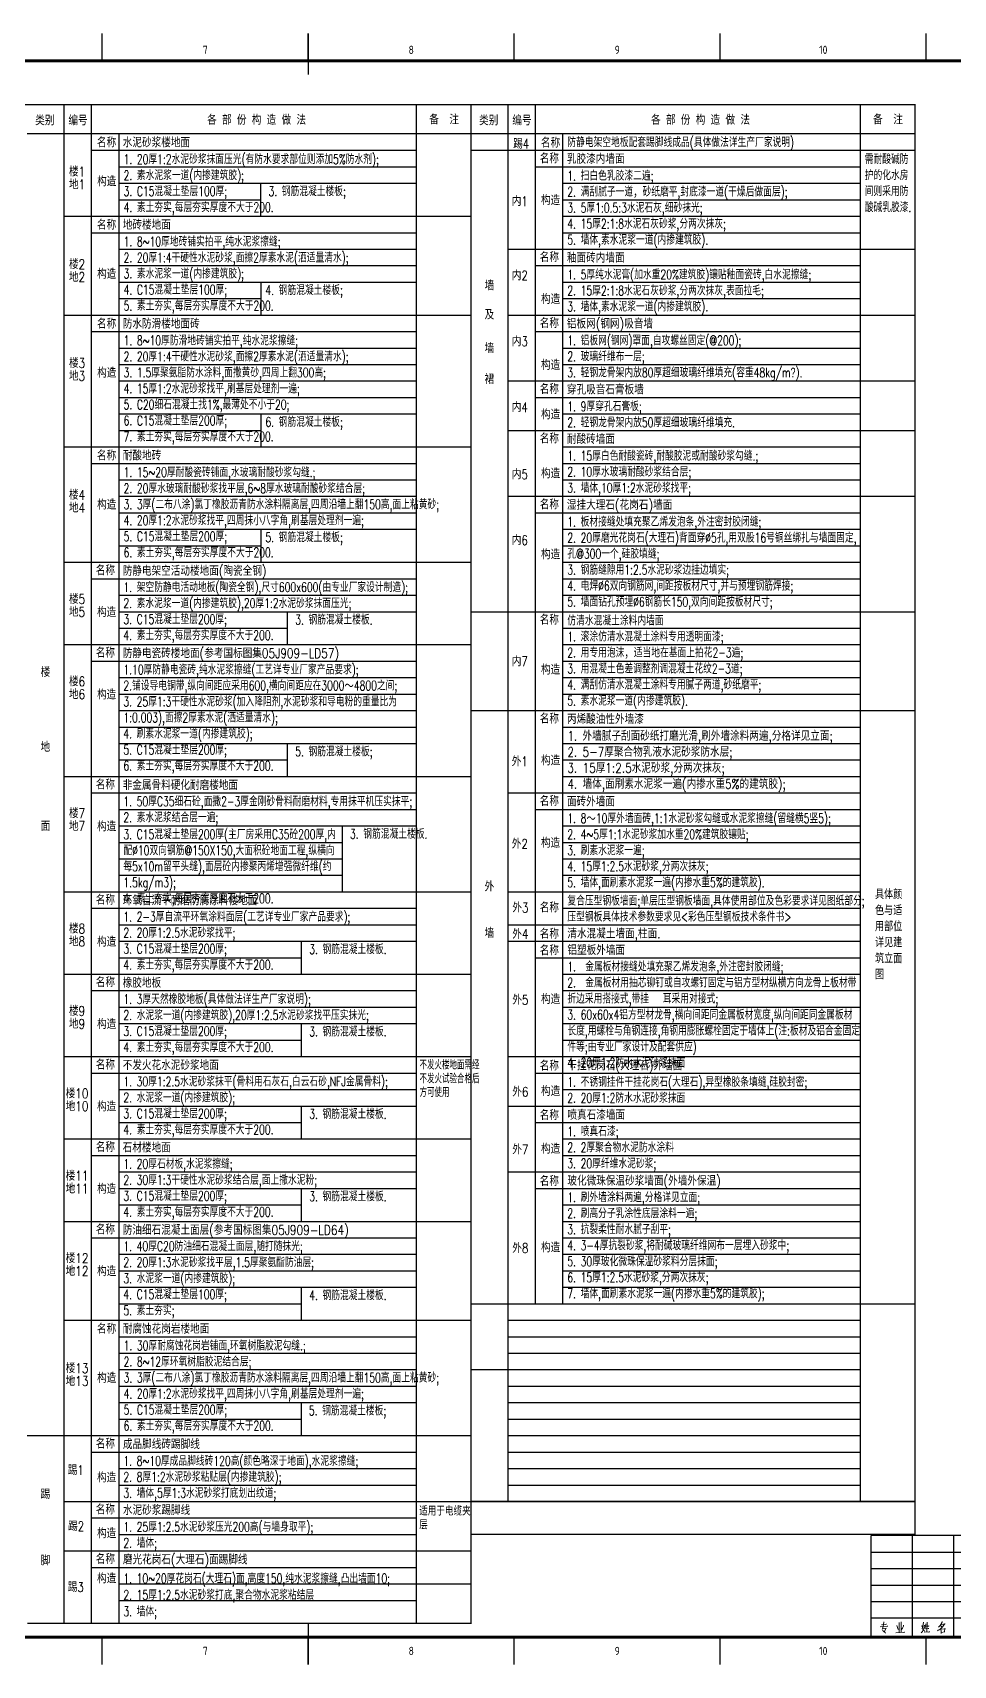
# Model space of a CAD drawing. Extents: x 93518 to 937116, y -359949 to 58022.
# Drawn here: x 727487 to 761008, y -42141 to 17309 of the extents above; entities that cross this region are included whole.
import ezdxf
from ezdxf.enums import TextEntityAlignment as Align

# ---------------------------------------------------------------- set-up
doc = ezdxf.new("R2010")
doc.units = 0
doc.header["$LTSCALE"] = 1000
doc.header["$MEASUREMENT"] = 0
doc.layers.get('0').update_dxf_attribs({"linetype": 'CONTINUOUS'})
for name, color, linetype in [('HQ2', 7, 'CONTINUOUS'), ('PUB_TEXT', 7, 'CONTINUOUS'), ('工程做法表', 251, 'CONTINUOUS')]:
    doc.layers.add(name, color=color, linetype=linetype)
doc.styles.add('BIGFONT', font='geditxt.shx', dxfattribs={"bigfont": 'hztxt.shx'})
doc.styles.add('HZ', font='geditxt.shx', dxfattribs={"width": 0.8, "bigfont": 'dxt.shx'})
doc.styles.get("Standard").update_dxf_attribs({"font": 'GBENOR', "bigfont": 'GBCBIG'})
doc.styles.add('TK', font='geditxt.shx', dxfattribs={"width": 0.75, "bigfont": 'dxt.shx'})

# ---------------------------------------------------------------- blocks, each defined once
blk = doc.blocks.new('GEDI_WK_A11')
at = {"color": 3}
for p, q in [((450, 584), (450, 594)), ((525, 584), (525, 594)), ((600, 584), (600, 594)), ((675, 584), (675, 594)), ((750, 584), (750, 594)), ((450, 0), (450, 10)), ((525, 0), (525, 10)), ((600, 0), (600, 10)), ((675, 0), (675, 10)), ((750, 0), (750, 10))]:
    blk.add_line(p, q, dxfattribs=at)
for points, const_width in [([(0, 0), (1050, 0), (1050, 594), (0, 594)], 0.1), ([(25, 10), (1040, 10), (1040, 584), (25, 584)], 1)]:
    blk.add_lwpolyline(points, close=True, dxfattribs=dict(at, const_width=const_width))
for points in [[(525, 579, 0.5, 0.5, 0), (525, 594, 0.5, 0.5, 0)], [(525, 0, 0.5, 0.5, 0), (525, 15, 0.5, 0.5, 0)]]:
    blk.add_lwpolyline(points, format="xyseb", dxfattribs=at)
for s, p in [('7', (487.5, 588)), ('8', (562.5, 588)), ('9', (637.5, 588)), ('10', (712.5, 588)), ('7', (487.5, 5)), ('8', (562.5, 5)), ('9', (637.5, 5)), ('10', (712.5, 5))]:
    blk.add_text(s, height=3, dxfattribs=at).set_placement(p, align=Align.MIDDLE)
blk = doc.blocks.new('GEDI_HQ2_2012')
at = {"layer": 'HQ2', "color": 2}
for p, q in [((0, 37), (-65, 37)), ((-65, 0), (-65, 37)), ((-50, 0), (-50, 37)), ((-35, 0), (-35, 37)), ((-15, 0), (-15, 37)), ((0, 0), (0, 37)), ((-65, 31), (0, 31)), ((-65, 25), (0, 25)), ((-65, 19), (0, 19)), ((-65, 13), (0, 13)), ((-65, 7), (0, 7)), ((0, 0), (0, 7)), ((-65, 0), (0, 0))]:
    blk.add_line(p, q, dxfattribs=at)
at = {"layer": 'HQ2', "color": 7, "lineweight": 0}
for points in [[(-61.84, 3.75), (-58.95, 3.96), (-59.09, 3.99), (-59.26, 3.96)], [(-61.32, 4.51), (-59.5, 4.74), (-59.61, 4.74), (-59.81, 4.67)], [(-60.48, 5.59), (-60.45, 5.32), (-60.68, 4.06), (-60.94, 2.94), (-61, 3), (-59.61, 3.24), (-59.64, 3.34), (-60.33, 1.98)], [(-60.97, 2.42), (-60.62, 2.15), (-60.39, 1.98), (-60.13, 1.81), (-59.99, 1.67), (-59.9, 1.5)], [(-56.1, 1.64), (-52.83, 1.81), (-52.98, 1.84), (-53.3, 1.77)], [(-55.7, 4.3), (-55.3, 3.17), (-55.24, 2.8)], [(-54.89, 5.32), (-54.83, 5.02), (-54.83, 1.71)], [(-54.16, 5.56), (-54.1, 5.29), (-54.16, 1.74)], [(-53.24, 4.44), (-53.3, 3.99), (-53.67, 3.34), (-54.13, 2.66)], [(-45.7, 4.4), (-45.7, 4.26), (-45.81, 3.69), (-45.9, 3.24), (-45.95, 2.94), (-46.07, 2.69), (-46.25, 2.39), (-46.42, 2.12), (-46.62, 1.84), (-46.85, 1.57)], [(-46.82, 3.96), (-45.72, 4.09)], [(-46.04, 5.53), (-46.04, 5.36), (-46.48, 3), (-46.3, 2.9), (-46.1, 2.73), (-45.92, 2.59), (-45.78, 2.42), (-45.7, 2.25)], [(-45.75, 1.81), (-43.72, 1.91), (-43.93, 1.94), (-44.27, 1.88)], [(-45.12, 4.88), (-45.12, 4.64), (-45.26, 3.99), (-45.4, 3.58), (-45.58, 3.21)], [(-45.29, 3), (-44.07, 3.17), (-44.22, 3.17), (-44.36, 3.11)], [(-45.17, 3.96), (-44.02, 4.06), (-44.1, 4.09), (-44.27, 4.06)], [(-44.71, 5.53), (-44.68, 5.32), (-44.74, 1.88)], [(-39.56, 4.64), (-39.47, 4.61), (-38.17, 4.84), (-38.25, 4.91), (-38.49, 4.57), (-38.74, 4.2), (-39.01, 3.89), (-39.3, 3.58), (-39.62, 3.27), (-39.96, 2.97), (-40.34, 2.69), (-40.4, 2.66), (-40.63, 2.52), (-40.86, 2.36)], [(-39.15, 5.7), (-39.18, 5.46), (-39.53, 4.91), (-39.73, 4.57), (-39.96, 4.26), (-40.25, 3.92), (-40.54, 3.69)], [(-39.88, 4.26), (-39.82, 4.23), (-39.5, 3.92), (-39.47, 3.75), (-39.59, 3.99)], [(-39.73, 3.04), (-39.67, 2.94), (-39.62, 2.08), (-39.59, 1.98), (-39.59, 1.37), (-39.62, 1.64), (-39.62, 1.74), (-38.19, 1.91), (-38.22, 1.91), (-38.37, 1.91), (-38.22, 3.17), (-38.17, 3.11), (-38.25, 3.07), (-39.64, 2.87)], [(-27.95, 4.37), (-27.98, 4.2), (-28.44, 3.58), (-28.47, 3.51), (-28.7, 3.21), (-29.11, 2.83), (-29.31, 2.66), (-29.51, 2.49)], [(-28.5, 5.49), (-28.53, 5.26), (-28.76, 4.74), (-28.96, 4.33), (-29.2, 3.99)], [(-28.99, 1.61), (-26.79, 1.77), (-26.93, 1.77), (-27.25, 1.74)], [(-28.73, 4.81), (-27.89, 4.91)], [(-28.62, 2.66), (-28.47, 2.22), (-28.47, 2.01), (-28.5, 2.29)], [(-28.53, 4.78), (-28.33, 4.26)], [(-27.57, 3.27), (-28.5, 3.14)], [(-28.07, 2.94), (-27.95, 2.42), (-28.01, 2.15), (-28.01, 2.52)], [(-28.01, 4.13), (-26.85, 2.83), (-26.38, 2.83), (-26.85, 2.87), (-27.08, 3.11)], [(-27.43, 5.49), (-27.4, 5.32), (-27.75, 4.37)], [(-27.34, 2.9), (-27.34, 2.66), (-27.69, 1.71)], [(-27.6, 4.71), (-26.56, 4.88)], [(-27.28, 4.67), (-27.02, 4.13)], [(-22.07, 4.64), (-21.98, 4.61), (-20.68, 4.84), (-20.76, 4.91), (-20.99, 4.57), (-21.26, 4.2), (-21.52, 3.89), (-21.81, 3.58), (-22.12, 3.27), (-22.47, 2.97), (-22.85, 2.69), (-22.91, 2.66), (-23.14, 2.52), (-23.37, 2.36)], [(-21.66, 5.7), (-21.69, 5.46), (-22.04, 4.91), (-22.24, 4.57), (-22.47, 4.26), (-22.76, 3.92), (-23.05, 3.69)], [(-22.39, 4.26), (-22.33, 4.23), (-22.01, 3.92), (-21.98, 3.75), (-22.1, 3.99)], [(-22.24, 3.04), (-22.18, 2.94), (-22.12, 2.08), (-22.1, 1.98), (-22.1, 1.37), (-22.12, 1.64), (-22.12, 1.74), (-20.71, 1.91), (-20.74, 1.91), (-20.88, 1.91), (-20.74, 3.17), (-20.68, 3.11), (-20.76, 3.07), (-22.15, 2.87)], [(-11.41, 5.19), (-11.35, 4.84), (-11.32, 4.09), (-11.29, 3.31), (-11.29, 3.21), (-11.29, 2.66), (-11.29, 1.94), (-11.29, 2.18), (-10.17, 2.39), (-9.93, 2.15), (-9.87, 2.46), (-9.87, 2.87), (-9.84, 3.65), (-9.82, 4.47), (-9.82, 5.15), (-9.79, 5.05), (-11.32, 4.81)], [(-11.29, 3.58), (-10.17, 3.79), (-10.28, 3.82), (-10.54, 3.69)], [(-6.17, 2.63), (-4.37, 2.9), (-4.46, 2.94), (-4.57, 2.83)], [(-5.5, 2.42), (-5.53, 2.25), (-5.76, 1.91), (-5.97, 1.67), (-6.17, 1.5)], [(-6.08, 4.57), (-4.37, 4.78)], [(-5.62, 5.49), (-5.56, 5.29), (-5.56, 2.73)], [(-5.53, 3.99), (-5.01, 4.09)], [(-5.5, 3.41), (-5.04, 3.51)], [(-5.04, 2.52), (-4.72, 2.12), (-4.72, 1.94), (-4.83, 2.25)], [(-4.8, 5.7), (-4.75, 5.49), (-4.83, 2.83)], [(-4.14, 5.22), (-4.05, 4.84), (-4.05, 4.09), (-4.08, 3.27), (-4.14, 2.76), (-4.28, 2.22), (-4.46, 1.88), (-4.78, 1.37)], [(-4.08, 3.07), (-4.02, 3.07), (-3.56, 3.17)], [(-4.05, 4.81), (-3.18, 4.98), (-3.27, 5.08), (-3.27, 4.03), (-3.27, 3.96), (-3.24, 2.42), (-3.27, 1.84), (-3.3, 1.5), (-3.33, 1.4), (-3.76, 1.84), (-3.36, 1.54)], [(-4.02, 3.96), (-3.53, 4.06)]]:
    blk.add_lwpolyline(points, dxfattribs=at)
blk.add_text('112233', height=0.0001).set_placement((-22.1, 1.74))
blk = doc.blocks.new('A$C7DF8697A')
for name, p in [('GEDI_WK_A11', (0, 0)), ('GEDI_HQ2_2012', (795, 10))]:
    blk.add_blockref(name, p)
at = {"style": 'TK', "width": 0.85}
for tag, height, p in [('PROJECTNAME', 4.75, (985, 44)), ('PHASE', 4, (1027, 44)), ('DRAWINGNAME', 4.75, (995, 31))]:
    blk.add_attdef(tag, text='', height=height, dxfattribs=at).set_placement(p, align=Align.MIDDLE_CENTER)
for tag, p, height in [('APPROVE', (872, 32.75), 3.5), ('DESIGN', (917, 32.75), 3.5), ('REVIEW1', (872, 25.75), 3.5), ('DRAW', (917, 25.75), 3.5), ('REVIEW2', (872, 18.75), 3.5), ('PROPORTION', (917, 18.75), 3.5), ('DRAWINGNUMBER', (967, 18.5), 4), ('CHECK', (872, 11.75), 3.5), ('DATE', (917, 11.75), 3.5), ('VERSION', (1033, 11.75), 3.5)]:
    blk.add_attdef(tag, p, '', height=height, dxfattribs=at)

msp = doc.modelspace()

# ---------------------------------------------------------------- linework, layer by layer
at = {"layer": '工程做法表'}
for p, q in [((735785.4, 11825.2), (735785.4, 10625.2)), ((735793.2, 8225.2), (735793.2, 7025.2)), ((735793.2, 3425.2), (735793.2, 2225.2)), ((735793.2, -774.8), (735793.2, -1974.8)), ((736757.5, -3774.8), (736757.5, -4974.8)), ((736757.5, -8574.8), (736757.5, -9774.8)), ((738754.5, -11574.8), (738754.5, -13974.8)), ((737268.2, -15774.8), (737268.2, -16974.8)), ((737268.2, -18774.8), (737268.2, -19974.8)), ((737268.2, -21774.8), (737268.2, -22974.8)), ((737268.2, -24774.8), (737268.2, -25974.8)), ((737268.2, -28374.8), (737268.2, -29574.8)), ((737268.2, -32574.8), (737268.2, -33774.8))]:
    msp.add_line(p, q, dxfattribs=at)
at = {"layer": '工程做法表', "const_width": 50}
for points in [[(689522.3, 14688.9), (732976.5, 14688.9)], [(689522.3, 14688.9), (743450.9, 14688.9), (743450.9, -40611.1), (727287.8, -40611.1)], [(689522.3, 14688.9), (743450.9, 14688.9), (743450.9, -40611.1), (727287.8, -40611.1)], [(705685.3, 14688.9), (759614, 14688.9), (759614, -37374.8), (743450.9, -37374.8)], [(705685.3, 14688.9), (759614, 14688.9), (759611.1, -36174.8), (743450.9, -36174.8)], [(727281.4, 13625.2), (743450.9, 13625.2)], [(743444.5, 13625.2), (759614, 13625.2)]]:
    msp.add_lwpolyline(points, dxfattribs=at)
at = {"layer": '工程做法表'}
for points in [[(728619.4, 14688.9), (728619.4, -40611.1)], [(729619.4, 14688.9), (729619.4, -40611.1)], [(741449.6, 14688.9), (741449.6, -40611.1)], [(744783.4, 14688.9), (744783.4, -36174.8)], [(745782.4, 14688.9), (745782.4, -28974.8)], [(757613.6, 14688.9), (757613.6, -36174.8)], [(730619.4, 13625.2), (730619.4, -40611.1)], [(746783.4, 13625.2), (746783.4, -28974.8)], [(729619.4, 13025.2), (741449.6, 13025.2)], [(729619.4, 13025.2), (741449.6, 13025.2)], [(743451.9, 13025.2), (759613.8, 13025.2)], [(730619.4, 12425.2), (741449.6, 12425.2)], [(745783.4, 12425.2), (757613.6, 12425.2)], [(730619.4, 11825.2), (741449.6, 11825.2)], [(746783.4, 11825.2), (757613.6, 11825.2)], [(730619.4, 11225.2), (735785.4, 11225.2)], [(746783.4, 11225.2), (757613.6, 11225.2)], [(728619.4, 10625.2), (743450.9, 10625.2)], [(746783.4, 10625.2), (757613.6, 10625.2)], [(729619.4, 10025.2), (741449.6, 10025.2)], [(746783.4, 10025.2), (757613.6, 10025.2)], [(730619.4, 9425.2), (741449.6, 9425.2)], [(744783.4, 9425.2), (759613.6, 9425.2)], [(730619.4, 8825.2), (741449.6, 8825.2)], [(745783.4, 8825.2), (757613.6, 8825.2)], [(730619.4, 8225.2), (741449.6, 8225.2)], [(746783.4, 8225.2), (757613.6, 8225.2)], [(730619.4, 7625.2), (735793.2, 7625.2)], [(746783.4, 7625.2), (757613.6, 7625.2)], [(728619.4, 7025.2), (743450.9, 7025.2)], [(744782.4, 7025.2), (759613.4, 7025.2)], [(729619.4, 6425.2), (741449.6, 6425.2)], [(745783.4, 6425.2), (757613.6, 6425.2)], [(730619.4, 5825.2), (741449.6, 5825.2)], [(746783.4, 5825.2), (757613.6, 5825.2)], [(730619.4, 5225.2), (741449.6, 5225.2)], [(746783.4, 5225.2), (757613.6, 5225.2)], [(730619.4, 4625.2), (741449.6, 4625.2)], [(744782.4, 4625.2), (759613.4, 4625.2)], [(730619.4, 4025.2), (741449.6, 4025.2)], [(745783.4, 4025.2), (757613.6, 4025.2)], [(730619.4, 3425.2), (741449.6, 3425.2)], [(746783.4, 3425.2), (757613.6, 3425.2)], [(730619.4, 2825.2), (735793.2, 2825.2)], [(744782.4, 2825.2), (759613.4, 2825.2)], [(728619.4, 2225.2), (743450.9, 2225.2)], [(746783.4, 2225.2), (757613.6, 2225.2)], [(729619.4, 1625.2), (741449.6, 1625.2)], [(746783.4, 1625.2), (757613.6, 1625.2)], [(730619.4, 1025.2), (741449.6, 1025.2)], [(746783.4, 1025.2), (757613.6, 1025.2)], [(730619.4, 425.2), (741449.6, 425.2)], [(744782.4, 425.2), (759612.9, 425.2)], [(730619.4, -174.8), (741449.6, -174.8)], [(745782.4, -174.8), (757613.6, -174.8)], [(730619.4, -774.8), (741449.6, -774.8)], [(746783.4, -774.8), (757613.6, -774.8)], [(730619.4, -1374.8), (735793.2, -1374.8)], [(746783.4, -1374.8), (757613.6, -1374.8)], [(728619.4, -1974.8), (743450.9, -1974.8)], [(746782.4, -1974.8), (757612.6, -1974.8)], [(729619.4, -2574.8), (741449.6, -2574.8)], [(746782.4, -2574.8), (757613.6, -2574.8)], [(730619.4, -3174.8), (741449.6, -3174.8)], [(746782.4, -3174.8), (757613.6, -3174.8)], [(730619.4, -3774.8), (741449.6, -3774.8)], [(743450.9, -3774.8), (759613, -3774.8)], [(730619.4, -4374.8), (736757.5, -4374.8)], [(746783.4, -4374.8), (757613.6, -4374.8)], [(728619.4, -4974.8), (743450.7, -4974.8)], [(746783.4, -4974.8), (757613.6, -4974.8)], [(729619.4, -5574.8), (741449.6, -5574.8)], [(746783.4, -5574.8), (757613.6, -5574.8)], [(730619.4, -6174.8), (741449.6, -6174.8)], [(746783.4, -6174.8), (757613.6, -6174.8)], [(730619.4, -6774.8), (741449.6, -6774.8)], [(746783.4, -6774.8), (757613.6, -6774.8)], [(730619.4, -7374.8), (741449.6, -7374.8)], [(743450.9, -7374.8), (759612.8, -7374.8)], [(730619.4, -7974.8), (741449.6, -7974.8)], [(746783.4, -7974.8), (757613.6, -7974.8)], [(730619.4, -8574.8), (741449.6, -8574.8)], [(746783.4, -8574.8), (757613.6, -8574.8)], [(730619.4, -9174.8), (736757.5, -9174.8)], [(746783.4, -9174.8), (757613.6, -9174.8)], [(728619.4, -9774.8), (743450.4, -9774.8)], [(746783.4, -9774.8), (757613.6, -9774.8)], [(729619.4, -10374.8), (741449.6, -10374.8)], [(744783.4, -10374.8), (757613.6, -10374.8)], [(730619.4, -10974.8), (741449.6, -10974.8)], [(745783.4, -10974.8), (757613.6, -10974.8)], [(730619.4, -11574.8), (741449.6, -11574.8)], [(746783.4, -11574.8), (757613.6, -11574.8)], [(730619.4, -12174.8), (738754.5, -12174.8)], [(746783.4, -12174.8), (757613.6, -12174.8)], [(730619.4, -12774.8), (738754.5, -12774.8)], [(746783.4, -12774.8), (757613.6, -12774.8)], [(730619.4, -13374.8), (738754.5, -13374.8)], [(746783.4, -13374.8), (757613.6, -13374.8)], [(728619.4, -13974.8), (743450.2, -13974.8)], [(744783.4, -13974.8), (757613.6, -13974.8)], [(729619.4, -14574.8), (741449.6, -14574.8)], [(746783.4, -14574.8), (757613.6, -14574.8)], [(730619.4, -15174.8), (741449.6, -15174.8)], [(744783.4, -15174.8), (757613.6, -15174.8)], [(730619.4, -15774.8), (741449.6, -15774.8)], [(744783.4, -15774.8), (757613.6, -15774.8)], [(730619.4, -16374.8), (737268.2, -16374.8)], [(745782.4, -16374.8), (757613.6, -16374.8)], [(728619.4, -16974.8), (743450, -16974.8)], [(746783.4, -16974.8), (757613.6, -16974.8)], [(729619.4, -17574.8), (741449.6, -17574.8)], [(746783.4, -17574.8), (757613.6, -17574.8)], [(730619.4, -18174.8), (741449.6, -18174.8)], [(746783.4, -18174.8), (757613.6, -18174.8)], [(730619.4, -18774.8), (741449.6, -18774.8)], [(746783.4, -18774.8), (757613.6, -18774.8)], [(730619.4, -19374.8), (737268.2, -19374.8)], [(746783.4, -19374.8), (757613.6, -19374.8)], [(728619.4, -19974.8), (743449.9, -19974.8)], [(744783.4, -19974.8), (757613.6, -19974.8)], [(729619.4, -20574.8), (741449.6, -20574.8)], [(745783.4, -20574.8), (757613.6, -20574.8)], [(730619.4, -21174.8), (741449.6, -21174.8)], [(746783.4, -21174.8), (757613.6, -21174.8)], [(730619.4, -21774.8), (741449.6, -21774.8)], [(744783.4, -21774.8), (757613.6, -21774.8)], [(730619.4, -22374.8), (737268.2, -22374.8)], [(745783.4, -22374.8), (757613.6, -22374.8)], [(728619.4, -22974.8), (743450.9, -22974.8)], [(746782.4, -22974.8), (757613.6, -22974.8)], [(729619.4, -23574.8), (741449.6, -23574.8)], [(746783.4, -23574.8), (757613.6, -23574.8)], [(730619.4, -24174.8), (741449.6, -24174.8)], [(744783.4, -24174.8), (757613.6, -24174.8)], [(730619.4, -24774.8), (741449.6, -24774.8)], [(745782.4, -24774.8), (757613.6, -24774.8)], [(730619.4, -25374.8), (737268.2, -25374.8)], [(746782.4, -25374.8), (757613.6, -25374.8)], [(728619.4, -25974.8), (743450.9, -25974.8)], [(746782.4, -25974.8), (757613.6, -25974.8)], [(746783.4, -25974.8), (757613.6, -25974.8)], [(729619.4, -26574.8), (741449.6, -26574.8)], [(746782.4, -26574.8), (757613.6, -26574.8)], [(746783.4, -26574.8), (757613.6, -26574.8)], [(730619.4, -27174.8), (741449.6, -27174.8)], [(746782.4, -27174.8), (757613.6, -27174.8)], [(746783.4, -27174.8), (757613.6, -27174.8)], [(730619.4, -27774.8), (741449.6, -27774.8)], [(746782.4, -27774.8), (757613.6, -27774.8)], [(746783.4, -27774.8), (757613.6, -27774.8)], [(730619.4, -28374.8), (741449.6, -28374.8)], [(746782.4, -28374.8), (757613.6, -28374.8)], [(746783.4, -28374.8), (757613.6, -28374.8)], [(730619.4, -28974.8), (737268.2, -28974.8)], [(743451.9, -28974.8), (759612.1, -28974.8)], [(744783.4, -28974.8), (757613.6, -28974.8)], [(744783.4, -28974.8), (757613.6, -28974.8)], [(746783.4, -28974.8), (757613.6, -28974.8)], [(728619.4, -29574.8), (741449.6, -29574.8)], [(741449.6, -29574.8), (743450.9, -29574.8)], [(744783.4, -29574.8), (757613.6, -29574.8)], [(730619.4, -30174.8), (741449.6, -30174.8)], [(744783.4, -30174.8), (757613.6, -30174.8)], [(730619.4, -30774.8), (741449.6, -30774.8)], [(744783.4, -30774.8), (757613.6, -30774.8)], [(730619.4, -31374.8), (741449.6, -31374.8)], [(743450.9, -31374.8), (757613.6, -31374.8)], [(730619.4, -31974.8), (741449.6, -31974.8)], [(744783.4, -31974.8), (757613.6, -31974.8)], [(730619.4, -32574.8), (741449.6, -32574.8)], [(744783.4, -32574.8), (757613.6, -32574.8)], [(730619.4, -33174.8), (737268.2, -33174.8)], [(744783.4, -33174.8), (757613.6, -33174.8)], [(727287.8, -33774.8), (743450.9, -33774.8)], [(744783.4, -33774.8), (757613.6, -33774.8)], [(729619.4, -34374.8), (741449.6, -34374.8)], [(744783.4, -34374.8), (757613.6, -34374.8)], [(730619.4, -34974.8), (741449.6, -34974.8)], [(744783.4, -34974.8), (757613.6, -34974.8)], [(730619.4, -35574.8), (741449.6, -35574.8)], [(744783.4, -35574.8), (757613.6, -35574.8)], [(728619.4, -36174.8), (743449.2, -36174.8)], [(743450.9, -36174.8), (759611.1, -36174.8)], [(729619.4, -36774.8), (741449.6, -36774.8)], [(730619.4, -37374.8), (741449.6, -37374.8)], [(728619.4, -37974.8), (743449.2, -37974.8)], [(729619.4, -38574.8), (741449.6, -38574.8)], [(730619.4, -39174.8), (743449.2, -39174.8)], [(730619.4, -39774.8), (741449.6, -39774.8)]]:
    msp.add_lwpolyline(points, dxfattribs=at)

# ---------------------------------------------------------------- block references
at = {"xscale": 100, "yscale": 100, "zscale": 100}
msp.add_blockref('A$C7DF8697A', (685022.3, -42116.5), dxfattribs=at)

# ---------------------------------------------------------------- texts
at = {"layer": 'PUB_TEXT', "linetype": 'Continuous', "style": 'BIGFONT'}
for s, width, p in [('类别', 0.8, (727929.1, 13937.3)), ('编号', 0.8, (729137.4, 13937.3)), ('备  注', 0.8, (742468.9, 13968)), ('类别', 0.8, (744092.2, 13937.3)), ('编号', 0.8, (745300.4, 13937.3)), ('备  注', 0.8, (758632, 13968)), ('踢4', 0.75, (745269.7, 13087.1)), ('名称', 0.8, (746299.6, 12554.4)), ('楼1', 0.8, (729104.9, 12073.6)), ('地1', 0.8, (729104.9, 11605.6)), ('内1', 0.75, (745219.2, 10996)), ('楼2', 0.8, (729104.9, 8702.6)), ('名称', 0.8, (746299.6, 8954.4)), ('地2', 0.8, (729104.9, 8234.6)), ('内2', 0.75, (745219.2, 8291.9)), ('墙', 0.8, (744117.2, 7922.4)), ('及', 0.8, (744117.2, 6865.1)), ('名称', 0.8, (746299.6, 6554.4)), ('墙', 0.8, (744117.2, 5647.2)), ('内3', 0.75, (745219.2, 5891.9)), ('楼3', 0.8, (729104.9, 5102.6)), ('地3', 0.8, (729104.9, 4634.6)), ('裙', 0.8, (744117.2, 4514.8)), ('名称', 0.8, (746299.6, 4154.4)), ('内4', 0.75, (745219.2, 3491.9)), ('名称', 0.8, (746299.6, 2354.4)), ('内5', 0.75, (745219.2, 1049.7)), ('楼4', 0.8, (729104.9, 302.6)), ('地4', 0.8, (729104.9, -165.4)), ('名称', 0.8, (746299.6, -45.6)), ('内6', 0.75, (745219.2, -1350.3)), ('名称', 0.8, (730135.5, -2445.6)), ('楼5', 0.8, (729104.9, -3490.6)), ('地5', 0.8, (729104.9, -3958.6)), ('名称', 0.8, (746299.6, -4245.6)), ('名称', 0.8, (730135.5, -5445.6)), ('楼', 0.8, (727953.2, -6149)), ('内7', 0.75, (745219.2, -5761.7)), ('楼6', 0.8, (729104.9, -6490.6)), ('地6', 0.8, (729104.9, -6958.6)), ('名称', 0.8, (746299.6, -7845.6)), ('地', 0.8, (727953.2, -8876.2)), ('外1', 0.75, (745219.2, -9404)), ('名称', 0.8, (730135.5, -10245.6)), ('名称', 0.8, (746299.6, -10845.6)), ('楼7', 0.8, (729104.9, -11290.6)), ('面', 0.8, (727953.2, -11761.2)), ('地7', 0.8, (729104.9, -11758.6)), ('外2', 0.75, (745219.2, -12404)), ('外', 0.8, (744117.2, -13962.1)), ('名称', 0.8, (730135.5, -14445.6)), ('外3', 0.8, (745248, -14727.2)), ('名称', 0.8, (746299.6, -14721.8)), ('楼8', 0.8, (729104.9, -15490.6)), ('墙', 0.8, (744117.2, -15650.8)), ('外4', 0.8, (745248, -15688.1)), ('名称', 0.8, (746299.6, -15682.6)), ('地8', 0.8, (729104.9, -15958.6)), ('名称', 0.8, (746299.6, -16282.6)), ('名称', 0.8, (730135.5, -17445.6)), ('外5', 0.8, (745248, -18084.6)), ('楼9', 0.8, (729104.9, -18490.6)), ('地9', 0.8, (729104.9, -18958.6)), ('名称', 0.8, (730135.5, -20445.6)), ('名称', 0.8, (746299.6, -20482.6)), ('楼10', 0.8, (729104.9, -21490.6)), ('外6', 0.8, (745248, -21432.9)), ('地10', 0.8, (729104.9, -21958.6)), ('名称', 0.8, (746299.6, -22282.6)), ('名称', 0.8, (730135.5, -23445.6)), ('外7', 0.8, (745248, -23532.9)), ('楼11', 0.8, (729104.9, -24490.6)), ('名称', 0.8, (746299.6, -24682.6)), ('地11', 0.8, (729104.9, -24958.6)), ('名称', 0.8, (730135.5, -26445.6)), ('外8', 0.8, (745248, -27123.1)), ('楼12', 0.8, (729104.9, -27490.6)), ('地12', 0.8, (729104.9, -27958.6)), ('楼13', 0.8, (729104.9, -31497.4)), ('地13', 0.8, (729104.9, -31965.4)), ('名称', 0.8, (730135.5, -34245.6)), ('踢1', 0.75, (729055.1, -35209.9)), ('踢', 0.8, (727953.2, -36085.7)), ('名称', 0.8, (730135.5, -36645.6)), ('踢2', 0.75, (729065.6, -37251.9)), ('脚', 0.8, (727953.2, -38498.1)), ('名称', 0.8, (730135.5, -38445.6)), ('踢3', 0.75, (729055.1, -39468.9))]:
    msp.add_text(s, height=350, dxfattribs=dict(at, width=width)).set_placement(p, align=Align.CENTER)
at = {"layer": 'PUB_TEXT', "linetype": 'Continuous', "style": 'BIGFONT', "width": 0.8}
for s, p in [('各 部 份 构 造 做 法', (733840.6, 13956.4)), ('各 部 份 构 造 做 法', (750003.7, 13956.4)), ('名称', (729829.7, 13134.1)), ('水泥砂浆楼地面', (730768.6, 13134.1)), ('名称', (745994, 13121.8)), ('乳胶漆内墙面', (746938.6, 12535.3)), ('构造', (729836.1, 11717.4)), ('构造', (745996, 11030.6)), ('名称', (729829.7, 10134.1)), ('地砖楼地面', (730768.6, 10134.1)), ('釉面砖内墙面', (746938.6, 8935.3)), ('构造', (729836.1, 8346.3)), ('构造', (745996, 7430.6)), ('名称', (729829.7, 6534.1)), ('防水防滑楼地面砖', (730768.6, 6534.1)), ('铝板网(钢网)吸音墙', (746938.6, 6535.3)), ('构造', (745996, 5030.6)), ('构造', (729836.1, 4746.3)), ('穿孔吸音石膏板墙', (746938.6, 4135.3)), ('构造', (745996, 3230.6)), ('耐酸砖墙面', (746938.6, 2335.3)), ('名称', (729829.7, 1734.1)), ('耐酸地砖', (730768.6, 1734.1)), ('构造', (745996, 1084.4)), ('构造', (729836.1, -53.7)), ('湿挂大理石(花岗石)墙面', (746938.6, -64.7)), ('构造', (745996, -1864)), ('防静电架空活动楼地面(陶瓷全钢) ', (730766.5, -2464.8)), ('构造', (729832, -3969.4)), ('防静电瓷砖楼地面(参考国标图集05J909-LD57) ', (730766.5, -5464.8)), ('构造', (745996, -6062.8)), ('构造', (729832, -6969.4)), ('丙烯酸油性外墙漆', (746938.6, -7864.7)), ('构造', (745996, -9369.4)), ('非金属骨料硬化耐磨楼地面 ', (730766.5, -10264.8)), ('面砖外墙面', (746938.6, -10864.7)), ('构造', (729832, -11769.4)), ('构造', (745996, -12369.4)), ('环氧自流平耐磨防腐涂料楼地面 ', (730766.5, -14464.8)), ('构造', (729832, -15969.4)), ('橡胶地板', (730766.5, -17464.8)), ('构造', (745996, -18060.5)), ('构造', (729832, -18969.4)), ('不发火花水泥砂浆地面', (730766.5, -20464.8)), ('构造', (745996, -21408.8)), ('构造', (729832, -21969.4)), ('石材楼地面', (730766.5, -23464.8)), ('构造', (745996, -23508.8)), ('构造', (729832, -24969.4)), ('防油细石混凝土面层(参考国标图集05J909-LD64)', (730766.5, -26464.8)), ('构造', (745996, -27099)), ('构造', (729832, -27969.4)), ('名称', (729829.7, -30065.9)), ('耐腐蚀花岗岩楼地面', (730768.6, -30065.9)), ('构造', (729836.1, -31853.7)), ('成品脚线砖踢脚线', (730774.5, -34264.7)), ('构造', (729832, -35478.2)), ('水泥砂浆踢脚线', (730774.5, -36664.7)), ('构造', (729832, -37510)), ('磨光花岗石(大理石)面踢脚线', (730774.5, -38464.7)), ('构造', (729832, -39151.9))]:
    msp.add_text(s, height=350, dxfattribs=at).set_placement(p)
at = {"layer": 'PUB_TEXT', "linetype": 'Continuous', "attachment_point": 1}
for s, insert, char_height, width, style in [('{\\W0.7;\\P防静电架空地板配套踢脚线成品(具体做法详生产厂家说明)}', (746954, 14076.4), 350, 10657.664, 'HZ'), ('{\\W0.7;1. 20厚1:2水泥砂浆抹面压光(有防水要求部位则添加5%防水剂);\\P2. 素水泥浆一道(内掺建筑胶);\\P3. C15混凝土垫层100厚;\\P4. 素土夯实,每层夯实厚度不大于200.}', (730798.8, 12875.3), 350, 12745.052, 'HZ'), ('{\\W0.7;需耐酸碱防护的化水房间则采用防酸碱乳胶漆.}', (757782.7, 12876.3), 350, 1831.302, 'HZ'), ('{\\W0.7;1. 扫白色乳胶漆二遍;\\P2. 满刮腻子一道\\fSimSun|b0|i0|c134|p2;，\\Fgeditxt,dxt|c134;砂纸磨平,封底漆一道(干燥后做面层);\\P3. 5厚1:0.5:3水泥石灰,细砂抹光;\\P4. 15厚2:1:8水泥石灰砂浆,分两次抹灰;\\P5. 墙体,素水泥浆一道(内掺建筑胶).}', (746956, 12276.4), 350, 8336.461, 'HZ'), ('{\\W0.7;\\P\\P3. 钢筋混凝土楼板;}', (736074.2, 12875.3), 350, 12745.052, 'HZ'), ('{\\W0.7;1. 8~10厚地砖铺实拍平,纯水泥浆擦缝;\\P2. 20厚1:4干硬性水泥砂浆,面擦2厚素水泥(洒适量清水);\\P3. 素水泥浆一道(内掺建筑胶);\\P4. C15混凝土垫层100厚;\\P5. 素土夯实,每层夯实厚度不大于200.}', (730798.8, 9875.3), 350, 12745.052, 'HZ'), ('{\\W0.7;1. 5厚纯水泥膏(加水重20%建筑胶)镶贴釉面瓷砖,白水泥擦缝;\\P2. 15厚2:1:8水泥石灰砂浆,分两次抹灰,表面拉毛;\\P3. 墙体,素水泥浆一道(内掺建筑胶).}', (746956, 8676.4), 350, 10657.664, 'HZ'), ('\\P\\P{\\W0.7;4. 钢筋混凝土楼板;\\H1.0714x; }', (735962.7, 9275.3), 350, 12745.052, 'HZ'), ('{\\W0.7;1. 8~10厚防滑地砖铺实拍平,纯水泥浆擦缝;\\P2. 20厚1:4干硬性水泥砂浆,面擦2厚素水泥(洒适量清水);\\P3. 1.5厚聚氨脂防水涂料,面撒黄砂,四周上翻300高;\\P4. 15厚1:2水泥砂浆找平,刷基层处理剂一遍;\\P5. C20细石混凝土找1%,最薄处不小于20;\\P6. C15混凝土垫层200厚;\\P7. 素土夯实,每层夯实厚度不大于200.}', (730798.8, 6275.3), 350, 12745.052, 'HZ'), ('{\\W0.7;1. 铝板网(钢网)罩面,自攻螺丝固定(@200);\\P2. 玻璃纤维布一层;\\P3. 轻钢龙骨架内放80厚超细玻璃纤维填充(容重48kg/m\x8f).}', (746956, 6276.4), 350, 10657.664, 'HZ'), ('{\\W0.7;1. 9厚穿孔石膏板;\\P2. 轻钢龙骨架内放50厚超细玻璃纤维填充.}', (746956, 3876.4), 350, 10657.664, 'HZ'), ('\\P\\P{\\W0.7;6. 钢筋混凝土楼板;\\H1.0714x; }', (735962.7, 4475.3), 350, 12745.052, 'HZ'), ('{\\W0.7;1. 15厚白色耐酸瓷砖,耐酸胶泥或耐酸砂浆勾缝.;\\P2. 10厚水玻璃耐酸砂浆结合层;\\H1.033x; \\H0.9681x;\\P3. \\H0.99995x;墙体,10厚1:2水泥砂浆找平;\\H1.022x; }', (746956, 2076.4), 350, 10657.664, 'HZ'), ('{\\W0.7;1. 15~20厚耐酸瓷砖铺面,水玻璃耐酸砂浆勾缝.;\\P2. 20厚水玻璃耐酸砂浆找平层,6~8厚水玻璃耐酸砂浆结合层;\\P3. 3厚(二布八涂)氯丁橡胶沥青防水涂料隔离层,四周沿墙上翻150高,面上粘黄砂;\\P4. 20厚1:2水泥砂浆找平,四周抹小八字角,刷基层处理剂一遍;\\P5. C15混凝土垫层200厚;\\P6. 素土夯实,每层夯实厚度不大于200.}', (730798.8, 1475.3), 350, 12745.052, 'HZ'), ('{\\W0.7;1. 板材接缝处填充聚乙烯发泡条,外注密封胶闭缝;\\P2. 20厚磨光花岗石(大理石)背面穿∅5孔,用双股16号铜丝绑扎与墙面固定,孔@300一个,硅胶填缝; \\P3. 钢筋缝隙用1:2.5水泥砂浆边挂边填实;\\P4. 电焊∅6双向钢筋网,间距按板材尺寸,并与预埋钢筋焊接;\\P5. 墙面钻孔预埋∅6钢筋长150,双向间距按板材尺寸;}', (746956, -323.6), 350, 10657.664, 'HZ'), ('\\P\\P{\\W0.7;5. 钢筋混凝土楼板;\\H1.0714x; }', (735962.7, 275.3), 350, 12745.052, 'HZ'), ('{\\W0.7;\\P1. 架空防静电活动地板(陶瓷全钢),尺寸600x600(由专业厂家设计制造);\\P2. 素水泥浆一道(内掺建筑胶),20厚1:2水泥砂浆抹面压光;\\P3. C15混凝土垫层200厚;\\P4. 素土夯实,每层夯实厚度不大于200.}', (730792.3, -2123.7), 350, 13198.97, 'HZ'), ('\\P\\P{\\W0.7;3. 钢筋混凝土楼板.\\H1.0714x; }', (737046.3, -2724.7), 350, 12745.052, 'HZ'), ('{\\W0.7;仿清水混凝土涂料内墙面\\P1. 滚涂仿清水混凝土涂料专用透明面漆;\\P2. 用专用泡沫\\fSimSun|b0|i0|c134|p2;，\\Fgeditxt,dxt|c134;适当地在基面上拍花2-3遍;\\P3. 用混凝土色差调整剂调混凝土花纹2-3道;\\P4. 满刮仿清水混凝土涂料专用腻子两道,砂纸磨平;\\P5. 素水泥浆一道(内掺建筑胶).}', (746956, -3923.6), 350, 8336.461, 'HZ'), ('{\\W0.7;\\P1.10厚防静电瓷砖,纯水泥浆擦缝(工艺详专业厂家产品要求);\\P2.铺设导电铜带,纵向间距应采用600,横向间距应在3000\\fSimSun|b0|i0|c134|p2;～\\Fgeditxt,dxt|c134;4800之间;\\P3. 25厚1:3干硬性水泥砂浆(加入降阻剂,水泥砂浆和导电粉的重量比为1:0.003),面擦2厚素水泥(洒适量清水);  \\P4. 刷素水泥浆一道(内掺建筑胶); \\P5. C15混凝土垫层200厚;\\P6. 素土夯实,每层夯实厚度不大于200.}', (730792.3, -5123.7), 350, 10657.275, 'HZ'), ('1. 外墙腻子刮面砂纸打磨光滑,{\\C7;刷}外墙涂料两遍,分格详见立面;\\P2. 5-7厚聚合物乳液水泥砂浆防水层;\\P3. 15厚1:2.5水泥砂浆,分两次抹灰;\\P4. 墙体,面刷素水泥浆一遍(内掺水重5%的建筑胶);', (746956, -8123.6), 350, 10657.664, 'HZ'), ('\\P\\P{\\W0.7;5. 钢筋混凝土楼板;\\H1.0714x; }', (737046.3, -7524.7), 350, 12745.052, 'HZ'), ('{\\W0.7;\\P1. 50厚C35细石砼,面撒2-3厚金刚砂骨料耐磨材料,专用抹平机压实抹平;\\P2. 素水泥浆结合层一遍;}', (730792.3, -9923.7), 350, 10657.275, 'HZ'), ('{\\W0.7;1. 8\\fSimSun|b0|i0|c134|p2;～\\Fgeditxt,dxt|c134;10厚外墙面砖,1:1水泥砂浆勾缝或水泥浆擦缝(留缝横5竖5);\\P2. 4~5厚1:1水泥砂浆加水重20%建筑胶镶贴;\\P3. 刷素水泥浆一遍;\\P4. 15厚1:2.5水泥砂浆,分两次抹灰;\\P5. 墙体,面刷素水泥浆一遍(内掺水重5%的建筑胶).}', (746956, -11123.6), 350, 10657.664, 'HZ'), ('{\\W0.7;\\P3. C15混凝土垫层200厚(主厂房采用C35砼200厚,内配∅10双向钢筋@150X150,大面积砼地面工程,纵横向每5x10m留平头缝),面层砼内掺聚丙烯增强微纤维(约1.5kg/m3);\\P4. 素土夯实,每层夯实厚度不大于200.}', (730792.3, -11123.7), 350, 7962.151, 'HZ'), ('\\P{\\W0.7;\\P3. 钢筋混凝土楼板.}', (739043.2, -10524.7), 350, 12745.052, 'HZ'), ('{\\W0.7;复合压型钢板墙面;单层压型钢板墙面,具体使用部位及色彩要求详见图纸部分;\\P压型钢板具体技术参数要求见<彩色压型钢板技术条件书>}', (746956.4, -14123.7), 350, 12745.052, 'HZ'), ('{\\W0.7;具体颜色与适用部位详见建筑立面图}', (758156.5, -13891.1), 350, 1139, 'BIGFONT'), ('{\\W0.7;\\P1. 2-3厚自流平环氧涂料面层(工艺详专业厂家产品要求);\\P2. 20厚1:2.5水泥砂浆找平; \\P3. C15混凝土垫层200厚;\\P4. 素土夯实,每层夯实厚度不大于200.}', (730792.3, -14123.7), 350, 10657.275, 'HZ'), ('清水混凝土墙面,柱面.', (746956.4, -15323.7), 350, 12745.052, 'HZ'), ('\\P\\P{\\W0.7;3. 钢筋混凝土楼板.\\H1.0714x; }', (737557, -14724.7), 350, 12745.052, 'HZ'), ('铝塑板外墙面', (746956.4, -15923.7), 350, 12745.052, 'HZ'), ('{\\W0.7;1.  金属板材接缝处填充聚乙烯发泡条,外注密封胶闭缝;\\P2.  金属板材用抽芯铆钉或自攻螺钉固定与铝方型材纵横方向龙骨上板材带折边采用搭接式,带挂   耳采用对接式; \\P3. 60x60x4铝方型材龙骨,横向间距同金属板材宽度,纵向间距同金属板材长度,用螺栓与角钢连接,角钢用膨胀螺栓固定于墙体上(注:板材及铝合金固定件等;由专业厂家设计及配套供应) \\P4. 20厚1:2防水水泥砂浆抹面}', (746956, -16523.6), 350, 10657.664, 'HZ'), ('{\\W0.7;\\P1. 3厚天然橡胶地板(具体做法详生产厂家说明);\\P2. 水泥浆一道(内掺建筑胶),20厚1:2.5水泥砂浆找平压实抹光; \\P3. C15混凝土垫层200厚;\\P4. 素土夯实,每层夯实厚度不大于200.}', (730792.3, -17123.7), 350, 10657.275, 'HZ'), ('\\P\\P{\\W0.7;3. 钢筋混凝土楼板.\\H1.0714x; }', (737557, -17724.7), 350, 12745.052, 'HZ'), ('{\\W0.7;不发火楼地面需经\\P不发火试验合格后\\P方可使用}', (741571.6, -20140.2), 300, 12745.052, 'HZ'), ('干挂花岗石(大理石)外墙面', (746956.4, -20123.7), 350, 12745.052, 'HZ'), ('{\\W0.7;\\P1. 30厚1:2.5水泥砂浆抹平(骨料用石灰石,白云石砂,NFJ金属骨料);\\P2. 水泥浆一道(内掺建筑胶); \\P3. C15混凝土垫层200厚;\\P4. 素土夯实,每层夯实厚度不大于200.}', (730792.3, -20123.7), 350, 10657.275, 'HZ'), ('{\\W0.7;1. 不锈钢挂件干挂花岗石(大理石),异型橡胶条填缝,硅胶封密;\\P2. 20厚1:2防水水泥砂浆抹面}', (746956, -20723.6), 350, 10657.664, 'HZ'), ('\\P\\P{\\W0.7;3. 钢筋混凝土楼板.\\H1.0714x; }', (737557, -20724.7), 350, 12745.052, 'HZ'), ('喷真石漆墙面', (746956.4, -21923.7), 350, 12745.052, 'HZ'), ('{\\W0.7;1. 喷真石漆;\\P2. 2厚聚合物水泥防水涂料\\P3. 20厚纤维水泥砂浆;}', (746956, -22523.6), 350, 10657.664, 'HZ'), ('{\\W0.7;\\P1. 20厚石材板,水泥浆擦缝;\\P2. 30厚1:3干硬性水泥砂浆结合层,面上撒水泥粉; \\P3. C15混凝土垫层200厚;\\P4. 素土夯实,每层夯实厚度不大于200.}', (730792.3, -23123.7), 350, 10657.275, 'HZ'), ('玻化微珠保温砂浆墙面(外墙外保温)', (746956.4, -24323.7), 350, 12745.052, 'HZ'), ('\\P\\P{\\W0.7;3. 钢筋混凝土楼板.\\H1.0714x; }', (737557, -23724.7), 350, 12745.052, 'HZ'), ('{\\W0.7;1. 刷外墙涂料两遍,分格详见立面;\\P2. 刷高分子乳涂性底层涂料一遍;\\P3. 抗裂柔性耐水腻子刮平;\\P4. 3-4厚抗裂砂浆,将耐碱玻璃纤维网布一层埋入砂浆中;\\P5. 30厚玻化微珠保温砂浆料分层抹面;\\P6. 15厚1:2.5水泥砂浆,分两次抹灰;\\P7. 墙体,面刷素水泥浆一遍(内掺水重5%的建筑胶);}', (746956, -24923.6), 350, 10657.664, 'HZ'), ('{\\W0.7;\\P1. 40厚C20防油细石混凝土面层,随打随抹光;\\P2. 20厚1:3水泥砂浆找平层,1.5厚聚氨酯防油层;\\P3. 水泥浆一道(内掺建筑胶);\\P4. C15混凝土垫层100厚;\\P5. 素土夯实;}', (730792.3, -26123.7), 350, 10657.275, 'HZ'), ('\\P\\P{\\W0.7;4. 钢筋混凝土楼板.\\H1.0714x; }', (737557, -27324.7), 350, 12745.052, 'HZ'), ('{\\W0.7;1. 30厚耐腐蚀花岗岩铺面,环氧树脂胶泥勾缝.;\\P2. 8~12厚环氧树脂胶泥结合层;\\P3. 3厚(二布八涂)氯丁橡胶沥青防水涂料隔离层,四周沿墙上翻150高,面上粘黄砂;\\P4. 20厚1:2水泥砂浆找平,四周抹小八字角,刷基层处理剂一遍;\\P5. C15混凝土垫层200厚;\\P6. 素土夯实,每层夯实厚度不大于200.}', (730798.8, -30324.7), 350, 12745.052, 'HZ'), ('\\P\\P{\\W0.7;5. 钢筋混凝土楼板;\\H1.0714x; }', (737543.5, -31524.7), 350, 12745.052, 'HZ'), ('{\\W0.7;1. 8~10厚成品脚线砖120高(颜色略深于地面),水泥浆擦缝;\\P2. 8厚1:2水泥砂浆粘贴层(内掺建筑胶);\\P3. 墙体,5厚1:3水泥砂浆打底划出纹道;}', (730791.9, -34523.6), 350, 10657.664, 'HZ'), ('{\\W0.7;1. 25厚1:2.5水泥砂浆压光200高(与墙身取平);\\P2. 墙体;}', (730791.9, -36923.6), 350, 10657.664, 'HZ'), ('适用于电缆夹层', (741562.2, -36383.4), 300, 1918.962, 'HZ'), ('{\\W0.7;1. 10~20厚花岗石(大理石)面,高度150,纯水泥浆擦缝,凸出墙面10;\\H1.0881x; }', (730791.9, -38801.9), 350, 10657.664, 'HZ'), ('{\\W0.7;2. 15厚1:2.5水泥砂浆打底,聚合物水泥浆粘结层\\H1.0714x; }', (730791.9, -39401.9), 350, 10657.664, 'HZ'), ('{\\W0.7;3. 墙体;\\H1.0714x; }', (730791.9, -40001.9), 350, 10657.664, 'HZ')]:
    msp.add_mtext(s, dxfattribs=dict(at, insert=insert, char_height=char_height, width=width, style=style))

doc.saveas('drawing.dxf')
